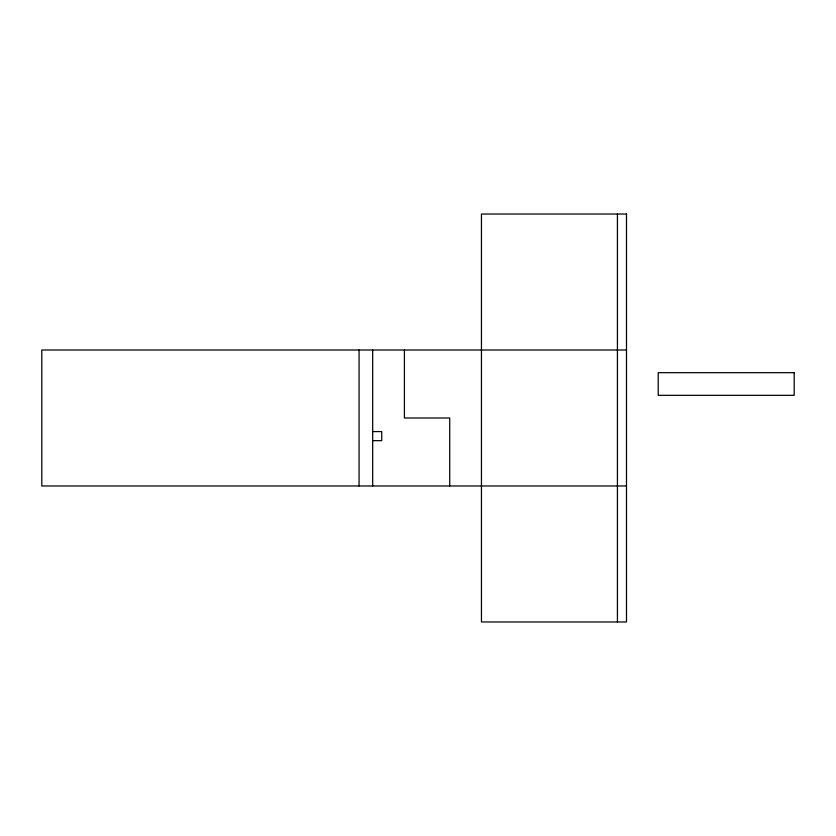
<?xml version="1.0" encoding="UTF-8"?>
<svg xmlns="http://www.w3.org/2000/svg" width="836" height="836" viewBox="0 0 836 836"><rect width="100%" height="100%" fill="white"/><g stroke="black" fill="none" stroke-linecap="round" stroke-linejoin="round"><path stroke-width="1.25" d="M626.498 350.002L41.8 350.002L41.8 485.977L626.498 485.977M372.678 431.585L381.738 431.585L381.738 440.656L372.678 440.656M617.428 214.026L617.428 621.974M449.726 485.977L449.726 417.99L404.405 417.99L404.405 350.002M372.678 350.002L372.678 485.977M359.072 350.002L359.072 485.977M626.498 214.026L481.452 214.026L481.452 621.974L626.498 621.974L626.498 214.026M794.2 372.668L658.225 372.668L658.225 395.334L794.2 395.334L794.2 372.668"/></g></svg>
